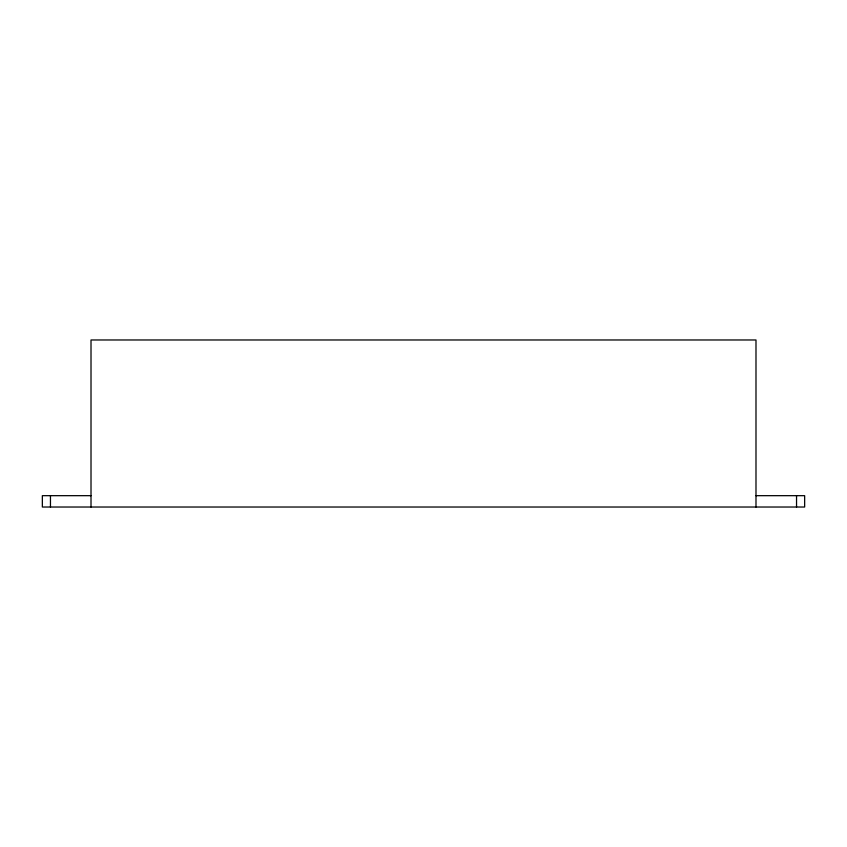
<?xml version="1.0" encoding="UTF-8"?>
<svg xmlns="http://www.w3.org/2000/svg" width="847" height="847" viewBox="0 0 847 847"><rect width="100%" height="100%" fill="white"/><g stroke="black" fill="none" stroke-linecap="round" stroke-linejoin="round"><path stroke-width="1.27" d="M91.01 495.675L42.35 495.675L42.35 507.025L804.65 507.025L804.65 495.675L755.99 495.675M796.54 495.675L796.54 507.025M755.99 507.025L755.99 339.975L91.01 339.975L91.01 507.025M50.46 495.675L50.46 507.025"/></g></svg>
